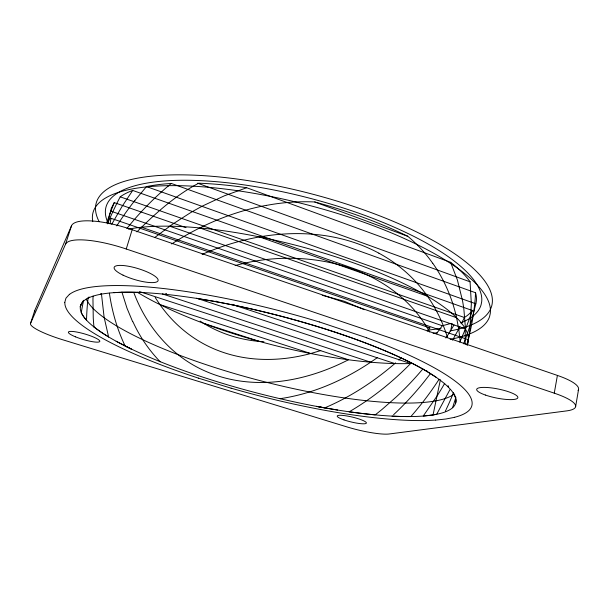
<?xml version="1.0" encoding="UTF-8"?>
<svg xmlns="http://www.w3.org/2000/svg" width="609" height="609" viewBox="0 0 609 609"><rect width="100%" height="100%" fill="white"/><g stroke="black" fill="none" stroke-linecap="round" stroke-linejoin="round"><path stroke-width="0.91" d="M465.154 344.374L465.299 326.47L463.913 309.722A259.556 213.005 0.7 0 0 462.536 300.77L457.374 279.904L450.591 262.296L246.698 187.732L224.432 195.778L203.307 205.644A248.624 197.879 -8.4 0 0 189.955 213.051L172.149 224.477L154.694 237.563M475.34 296.195L475.545 292.739L171.365 183.469A188.425 58.038 14.5 0 0 146.495 186.59L134.886 200.468M110.054 223.922L110.952 218.273L429.924 327.939L427.229 331.098M107.557 223.579L111.295 208.331L114.248 202.614L185.996 227.614M470.072 281.807L471.351 303.845L469.874 329.134A334.326 277.278 6.7 0 1 468.374 339.769L467.438 345.075M575.619 406.675L578.55 389.44M554.266 393.163L557.402 375.426L132.168 229.715A53.935 14.844 17.4 0 0 71.527 225.733L34.759 310.499L30.541 323.364A37.119 6.41 16.6 0 0 62.521 339.708L346.818 426.871A33.67 5.519 13.5 0 0 389.28 433.973L566.591 410.9A49.101 10.741 11 0 0 554.266 393.163L126.246 248.997A54.224 13.9 17.2 0 0 65.506 244.255L30.541 323.364M444.73 383.297A412.422 350.365 14.8 0 1 436.965 396.154L423.225 416.038L433.052 414.919L440.398 379.772M452.167 323.478L450.706 330.451L454.017 324.985M475.545 292.746A188.425 58.038 14.5 0 1 475.819 303.8L472.028 318.789A385.459 328.548 12.5 0 1 463.601 343.811M81.142 304.371C78.355 311.481 82.124 301.706 83.623 300.283M64.721 302.566L65.962 298.159L69.495 294.269M455.92 397.243L452.563 407.748M126.246 248.997L132.168 229.715M65.506 244.255L71.527 225.733M107.549 223.815A365.743 294.954 -18.1 0 1 120.217 196.836A188.425 58.038 14.5 0 1 132.701 190.434L472.401 310.521L466.509 326.546L459.757 342.091M114.248 202.614L110.221 212.914A363.9 296.377 -19.3 0 0 106.765 222.803M446.405 408.944L447.272 407.094A393.216 323.919 11.1 0 0 453.515 392.622M446.108 409.56L445.369 411.098M449.884 389.722L436.691 414.272L433.052 414.919M111.713 224.302L121.937 206.626L132.709 190.434M88.495 297.93L89.043 296.926M451.117 323.394L442.332 325.762L436.349 333.816M100.432 294.322L100.972 293.584M430.137 374.048L423.247 382.84A382.102 334.767 14.7 0 1 393.604 414.691M136.941 231.877C155.31 213.34 175.712 195.299 198.663 183.218A188.425 58.038 14.5 0 1 246.691 187.724M349.223 411.791C372.152 398.393 393.041 381.63 411.524 362.591M401.156 357.925L398.796 360.064M337.668 410.055L316.36 406.348A194.157 40.293 14.5 0 0 324.726 407.878C350.609 396.901 374.413 381.295 395.614 362.873M168.137 186.164L171.365 183.469M280.011 398.689C309.524 394.419 337.652 382.855 362.918 367.219A272.116 248.617 4.9 0 0 370.698 362.195L376.065 358.526A318.819 294.642 12.4 0 0 377.413 357.612M171.685 243.973C200.452 225.315 232.63 211.627 266.407 205.34M165.047 294.292L166.531 293.447M202.119 254.402C243.547 236.322 290.447 228.253 335.148 237.403A150.088 121.907 -6.1 0 1 378.851 253.161M320.783 350.556L310.735 353.532L159.901 304.576L155.196 297.489M197.27 298.501L215.114 301.531L216.34 301.173M235.135 265.6C304.903 245.884 392.363 265.151 429.741 332.057M454.687 417.31L445.895 419.007L435.709 420.088M322.245 295.289L344.115 301.211L364.289 309.692M231.1 388.192L198.328 378.113M319.352 321.94L366.656 337.759M203.924 323.47L259.327 341.383A137.238 122.188 -6 0 0 263.941 341.748M140.732 291.97L348.47 359.759C314.099 377.435 274.309 387.088 235.767 380.328A120.993 103.85 -4 0 1 203.711 370.394C170.992 355.641 146.449 326.234 133.965 292.975M162.367 293.919L370.706 362.203M196.524 298.197L394.807 363.565M231.823 304.31L410.611 363.535M141.494 227.241L468.374 339.769M110.663 211.087L442.332 325.762M169.698 226.19L465.375 328.852M120.217 196.836L464.385 317.487A188.425 58.038 14.5 0 0 472.401 310.521M199.775 227.926L456.59 317.723L458.828 329.697L460.198 341.512M259.533 236.924L427.434 296.202C436.181 308.679 442.857 322.572 447.364 337.12M146.503 186.59L475.819 303.8M197.529 183.18L470.095 281.83M314.716 201.967L407.657 236.246A188.425 58.038 14.5 0 0 314.708 201.967A170.741 139.811 -6.6 0 0 266.422 205.408M116.129 341.23L131.278 349.01A194.134 40.285 14.5 0 1 125.15 345.988C117.118 329.37 112.041 311.405 109.399 293.165M378.851 253.169C397.563 263.271 414.029 277.544 426.452 294.825M215.129 301.546A193.715 40.186 14.5 0 1 427.29 371.657L435.975 377.192M426.81 295.327L427.434 296.202M469.828 281.457L469.79 281.396A188.447 58.045 14.5 0 0 450.591 262.296M432.755 263.263C444.296 279.554 452.243 298.265 456.59 317.723M426.84 370.782L427.29 371.642M132.655 321.719L127.007 308.238L121.914 292.061M108.608 336.906L104.109 317.205L101.406 293.469M448.117 385.634L448.353 387.179M99.122 221.607A204.319 63.123 14.5 0 1 340.576 202.196A204.319 63.123 14.5 0 1 450.013 330.953M437.513 332.773A204.319 63.123 14.5 0 1 433.09 333.214M455.585 403.265A193.738 40.194 14.5 0 1 164.118 363.238A193.738 40.194 14.5 0 1 184.656 296.644A193.738 40.194 14.5 0 1 455.585 403.265A193.715 40.186 14.5 0 0 454.58 395.393A292.792 230.423 2.9 0 0 454.611 394.038M392.036 416.114A193.715 40.186 14.5 0 0 410.869 416.556A408.982 352.109 15.8 0 0 439.074 379.293M349.239 411.791A193.715 40.186 14.5 0 0 375.205 414.866A326.85 288.544 9.5 0 0 382.475 409.042L396.451 396.771A377.237 334.79 15.6 0 0 422.859 368.917M108.646 336.922A193.715 40.186 14.5 0 1 93.999 326.942M86.653 320.265A193.715 40.186 14.5 0 1 81.34 312.592M113.982 292.67A193.715 40.186 14.5 0 1 138.723 292.419A276.379 209.861 -7.6 0 1 140.078 291.361M435.61 420.058A209.702 43.627 14.5 0 1 231.116 388.177M198.359 378.105A209.732 43.642 14.5 0 1 64.843 302.604M69.616 294.307A209.823 43.681 14.5 0 1 319.314 321.963M366.588 337.782A209.8 43.665 14.5 0 1 454.58 417.279M259.32 341.421A121.054 106.811 -5.7 0 1 203.901 323.501A136.888 121.526 -7.2 0 1 200.11 321.088M128.469 229.167A190.51 51.141 14.5 0 1 346.681 260.469A190.51 51.141 14.5 0 1 467.034 345.113M412.993 363.451A190.51 51.141 14.5 0 1 137.284 292.236M159.908 304.576A160.982 142.3 -8.8 0 0 171.236 318.591C182.243 330.443 195.466 340.256 210.12 347.122A120.148 104.725 -4.8 0 0 241.91 357.209C258.475 360.193 275.519 360.064 292.122 357.475A162.291 144.835 -5 0 0 310.735 353.524M160.22 361.815A177.759 153.537 -8 0 1 132.891 321.651M429.924 327.939A188.425 58.038 14.5 0 1 428.835 328.076M111.089 218.882A188.425 58.038 14.5 0 1 110.952 218.273M450.706 330.451A405.602 359.584 18.9 0 1 445.895 338.01M93.961 326.934A304.652 252.316 -15.5 0 1 93.253 317.921L92.964 299.658A343.4 281.624 -18.2 0 1 93.063 296.096M86.524 320.25A352.603 285.552 -17.4 0 1 88.138 297.474M464.393 317.487A408.654 357.856 17.6 0 1 461.325 323.798M459.924 326.576A408.654 357.856 17.6 0 1 452.533 340.187M81.279 312.577A365.796 291.132 -16.6 0 1 83.342 301.501M116.776 225.893A348.797 276.722 -14.9 0 1 134.878 200.46M475.401 296.187A342.22 287.89 7.8 0 1 466.837 344.603M126.878 228.52A316.71 251.152 -12.4 0 1 168.084 186.11M453.971 394.206A192.924 43.003 14.5 0 1 261.116 380.914A192.924 43.003 14.5 0 1 86.234 299.042M407.703 236.208A170.55 140.276 -5.6 0 1 432.702 263.294M450.173 339.35A204.236 61.052 14.5 0 0 462.84 336.29A204.335 61.128 14.5 0 0 489.567 316.619L490.23 313.673A204.982 61.319 14.5 0 0 289.823 200.589A204.982 61.319 14.5 0 0 92.781 221.646M441 328.289A193.068 59.484 14.5 0 1 427.937 330.093M108.181 223.252A193.799 59.751 14.5 0 1 280.97 191.439A193.799 59.751 14.5 0 1 481.658 301.912L481.072 304.804A193.144 59.553 14.5 0 1 460.648 322.915M557.402 375.426A48.872 11.48 10.7 0 1 578.063 390.552M34.85 311.838A36.982 6.866 16.7 0 1 34.759 310.499M344.001 419.898A14.989 2.505 13.5 0 0 366.397 423.065A14.989 2.505 13.5 0 0 345.075 415.688A14.989 2.505 13.5 0 0 344.001 419.898M75.539 336.853A16.367 2.878 16.4 0 0 99.8 341.405A16.367 2.878 16.4 0 0 76.985 332.08A16.367 2.878 16.4 0 0 75.539 336.853M123.041 275.139A22.929 5.74 16.8 0 0 158.005 280.84A22.929 5.74 16.8 0 0 127.357 266.057A22.929 5.74 16.8 0 0 123.041 275.139M485.388 395.043A20.988 4.583 11.4 0 0 517.779 397.875A20.988 4.583 11.4 0 0 488.662 387.613A20.988 4.583 11.4 0 0 485.388 395.043"/></g></svg>
